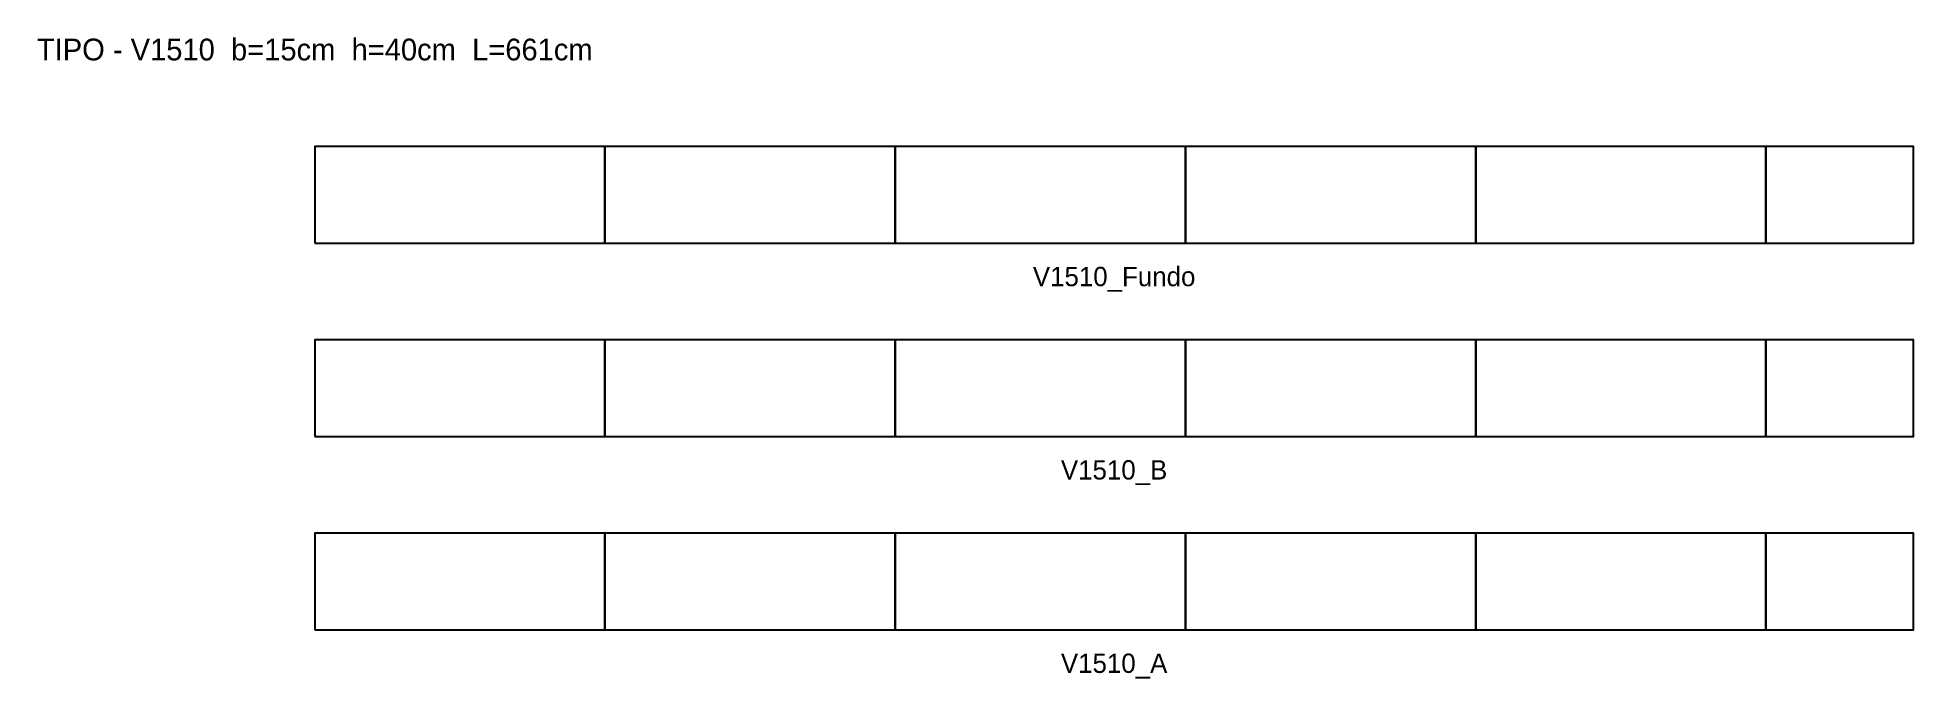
# Model space of a CAD drawing. Header units: metres. Extents: x -115 to 661, y -20 to 245.
import ezdxf

# ---------------------------------------------------------------- set-up
doc = ezdxf.new("R2010")
doc.units = ezdxf.units.M
for name, color, linetype in [('NOMENCLATURA', 2, 'Continuous'), ('Paineis', 7, 'Continuous'), ('Texto Secao', 2, 'Continuous')]:
    doc.layers.add(name, color=color, linetype=linetype)

msp = doc.modelspace()

# ---------------------------------------------------------------- linework, layer by layer
at = {"layer": 'Paineis'}
for points in [[(0, 160), (120, 160), (120, 200), (0, 200)], [(120, 160), (240, 160), (240, 200), (120, 200)], [(240, 160), (360, 160), (360, 200), (240, 200)], [(360, 160), (480, 160), (480, 200), (360, 200)], [(480, 160), (600, 160), (600, 200), (480, 200)], [(600, 160), (661, 160), (661, 200), (600, 200)], [(0, 80), (120, 80), (120, 120), (0, 120)], [(120, 80), (240, 80), (240, 120), (120, 120)], [(240, 80), (360, 80), (360, 120), (240, 120)], [(360, 80), (480, 80), (480, 120), (360, 120)], [(480, 80), (600, 80), (600, 120), (480, 120)], [(600, 80), (661, 80), (661, 120), (600, 120)], [(0, 0), (120, 0), (120, 40), (0, 40)], [(120, 0), (240, 0), (240, 40), (120, 40)], [(240, 0), (360, 0), (360, 40), (240, 40)], [(360, 0), (480, 0), (480, 40), (360, 40)], [(480, 0), (600, 0), (600, 40), (480, 40)], [(600, 0), (661, 0), (661, 40), (600, 40)]]:
    msp.add_lwpolyline(points, close=True, dxfattribs=at)

# ---------------------------------------------------------------- texts
at = {"layer": 'NOMENCLATURA', "insert": (0, 240), "char_height": 9, "width": 681, "attachment_point": 5}
msp.add_mtext('TIPO - V1510  b=15cm  h=40cm  L=661cm', dxfattribs=at)
at = {"layer": 'Texto Secao', "char_height": 8, "width": 681, "attachment_point": 5}
for s, insert in [('V1510_Fundo', (330.5, 145)), ('V1510_B', (330.5, 65)), ('V1510_A', (330.5, -15))]:
    msp.add_mtext(s, dxfattribs=dict(at, insert=insert))

doc.saveas('drawing.dxf')
